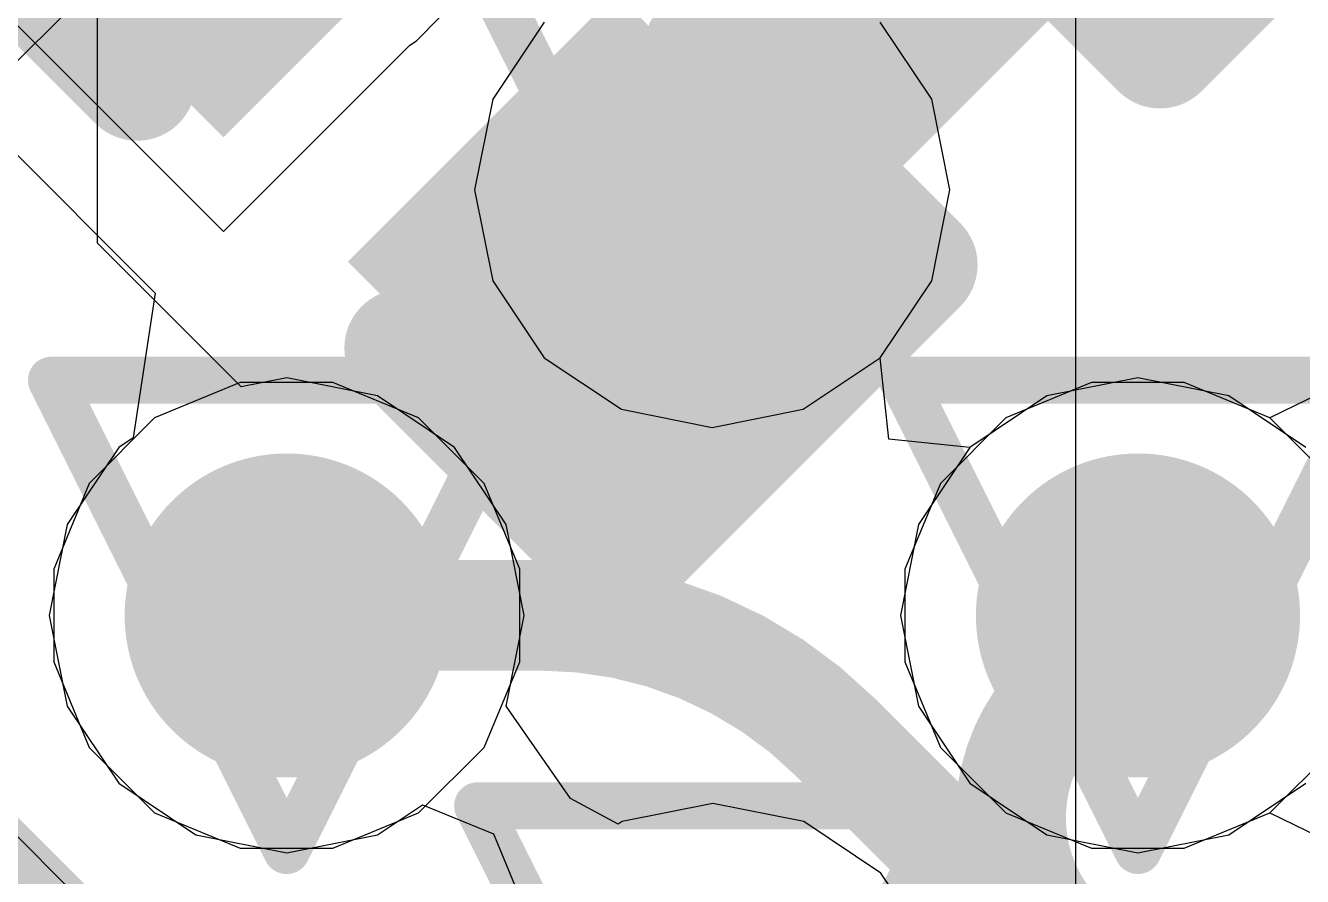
# Model space of a CAD drawing. Header units: inches. Extents: x -6 to 283, y -12 to 154.
# Drawn here: x 57.343 to 58.722, y 5.236 to 6.155 of the extents above; entities that cross this region are included whole.
import ezdxf

# ---------------------------------------------------------------- set-up
doc = ezdxf.new("R2010")
doc.units = ezdxf.units.IN
for name, color, linetype in [('Bottom Layer', 5, 'Continuous'), ('Bottom Overlay', 54, 'Continuous'), ('Bottom Paste', 16, 'Continuous'), ('Bottom Solder', 6, 'Continuous'), ('Drill Drawing', 1, 'Continuous'), ('GND-1', 16, 'Continuous'), ('GND-2', 90, 'Continuous'), ('GND-3', 216, 'Continuous'), ('GND-4', 54, 'Continuous'), ('PWR-1', 156, 'Continuous'), ('PWR-2', 130, 'Continuous'), ('Signal L1', 76, 'Continuous'), ('Signal L2', 6, 'Continuous'), ('Top Layer', 1, 'Continuous'), ('Top Paste', 8, 'Continuous'), ('Top Solder', 216, 'Continuous'), ('Via Holes', 16, 'Continuous')]:
    doc.layers.add(name, color=color, linetype=linetype)

# ---------------------------------------------------------------- blocks, each defined once
blk = doc.blocks.new('BGA_565_15_5_14_4__57')
at = {"layer": 'Top Layer'}
h = blk.add_hatch(color=1, dxfattribs=at)
edge = h.paths.add_edge_path()
edge.add_arc((-0.975, 4.875), 0.125, 0, 360)
h = blk.add_hatch(color=1, dxfattribs=at)
edge = h.paths.add_edge_path()
edge.add_arc((-0.975, 4.225), 0.125, 0, 360)
h = blk.add_hatch(color=1, dxfattribs=at)
edge = h.paths.add_edge_path()
edge.add_arc((-0.325, 4.225), 0.125, 0, 360)
at = {"layer": 'Top Paste'}
h = blk.add_hatch(color=8, dxfattribs=at)
edge = h.paths.add_edge_path()
edge.add_arc((-0.975, 4.875), 0.125, 0, 360)
h = blk.add_hatch(color=8, dxfattribs=at)
edge = h.paths.add_edge_path()
edge.add_arc((-0.975, 4.225), 0.125, 0, 360)
h = blk.add_hatch(color=8, dxfattribs=at)
edge = h.paths.add_edge_path()
edge.add_arc((-0.325, 4.225), 0.125, 0, 360)
at = {"layer": 'Top Solder'}
h = blk.add_hatch(color=216, dxfattribs=at)
edge = h.paths.add_edge_path()
edge.add_arc((-0.975, 4.875), 0.175, 0, 360)
h = blk.add_hatch(color=216, dxfattribs=at)
edge = h.paths.add_edge_path()
edge.add_arc((-0.975, 4.225), 0.175, 0, 360)
h = blk.add_hatch(color=216, dxfattribs=at)
edge = h.paths.add_edge_path()
edge.add_arc((-0.325, 4.225), 0.175, 0, 360)
blk = doc.blocks.new('CAP_0201_B_372')
at = {"layer": 'Bottom Layer'}
for points in [[(-0.45, 0.15), (-0.15, 0.15), (-0.15, -0.15), (-0.45, -0.15)], [(0.15, 0.15), (0.45, 0.15), (0.45, -0.15), (0.15, -0.15)]]:
    blk.add_hatch(color=5, dxfattribs=at).paths.add_polyline_path(points)
at = {"layer": 'Bottom Paste'}
for points in [[(-0.45, 0.15), (-0.15, 0.15), (-0.15, -0.15), (-0.45, -0.15)], [(0.15, 0.15), (0.45, 0.15), (0.45, -0.15), (0.15, -0.15)]]:
    blk.add_hatch(color=16, dxfattribs=at).paths.add_polyline_path(points)
at = {"layer": 'Bottom Solder'}
for points in [[(-0.505, 0.205), (-0.095, 0.205), (-0.095, -0.205), (-0.505, -0.205)], [(0.095, 0.205), (0.505, 0.205), (0.505, -0.205), (0.095, -0.205)]]:
    blk.add_hatch(color=6, dxfattribs=at).paths.add_polyline_path(points)
at = {"layer": 'Bottom Overlay'}
for points in [[(-0.5334, 0.2286, 0.127, 0.127, 0), (-0.2032, 0.2286, 0.127, 0.127, 0)], [(-0.5334, 0.2286, 0.127, 0.127, 0), (-0.5334, -0.2286, 0.127, 0.127, 0)], [(0.2032, 0.2286, 0.127, 0.127, 0), (0.5334, 0.2286, 0.127, 0.127, 0)], [(0.5334, 0.2286, 0.127, 0.127, 0), (0.5334, -0.2286, 0.127, 0.127, 0)], [(-0.5334, -0.2286, 0.127, 0.127, 0), (-0.2032, -0.2286, 0.127, 0.127, 0)], [(0.2032, -0.2286, 0.127, 0.127, 0), (0.5334, -0.2286, 0.127, 0.127, 0)]]:
    blk.add_lwpolyline(points, format="xyseb", dxfattribs=at)
for points in [[(-0.5651, 0.2286, 0.0635, 0.0635, 1), (-0.5016, 0.2286, 0.0635, 0.0635, 1)], [(-0.5651, 0.2286, 0.0635, 0.0635, 1), (-0.5016, 0.2286, 0.0635, 0.0635, 1)], [(-0.2349, 0.2286, 0.0635, 0.0635, 1), (-0.1714, 0.2286, 0.0635, 0.0635, 1)], [(0.1714, 0.2286, 0.0635, 0.0635, 1), (0.2349, 0.2286, 0.0635, 0.0635, 1)], [(0.5016, 0.2286, 0.0635, 0.0635, 1), (0.5651, 0.2286, 0.0635, 0.0635, 1)], [(0.5016, 0.2286, 0.0635, 0.0635, 1), (0.5651, 0.2286, 0.0635, 0.0635, 1)], [(-0.5651, -0.2286, 0.0635, 0.0635, 1), (-0.5016, -0.2286, 0.0635, 0.0635, 1)], [(-0.5651, -0.2286, 0.0635, 0.0635, 1), (-0.5016, -0.2286, 0.0635, 0.0635, 1)], [(-0.2349, -0.2286, 0.0635, 0.0635, 1), (-0.1714, -0.2286, 0.0635, 0.0635, 1)], [(0.1714, -0.2286, 0.0635, 0.0635, 1), (0.2349, -0.2286, 0.0635, 0.0635, 1)], [(0.5016, -0.2286, 0.0635, 0.0635, 1), (0.5651, -0.2286, 0.0635, 0.0635, 1)], [(0.5016, -0.2286, 0.0635, 0.0635, 1), (0.5651, -0.2286, 0.0635, 0.0635, 1)]]:
    blk.add_lwpolyline(points, format="xyseb", close=True, dxfattribs=at)
blk = doc.blocks.new('CAP_0201_B_373')
at = {"layer": 'Bottom Layer'}
for points in [[(-0.45, 0.15), (-0.15, 0.15), (-0.15, -0.15), (-0.45, -0.15)], [(0.15, 0.15), (0.45, 0.15), (0.45, -0.15), (0.15, -0.15)]]:
    blk.add_hatch(color=5, dxfattribs=at).paths.add_polyline_path(points)
at = {"layer": 'Bottom Paste'}
for points in [[(-0.45, 0.15), (-0.15, 0.15), (-0.15, -0.15), (-0.45, -0.15)], [(0.15, 0.15), (0.45, 0.15), (0.45, -0.15), (0.15, -0.15)]]:
    blk.add_hatch(color=16, dxfattribs=at).paths.add_polyline_path(points)
at = {"layer": 'Bottom Solder'}
for points in [[(-0.505, 0.205), (-0.095, 0.205), (-0.095, -0.205), (-0.505, -0.205)], [(0.095, 0.205), (0.505, 0.205), (0.505, -0.205), (0.095, -0.205)]]:
    blk.add_hatch(color=6, dxfattribs=at).paths.add_polyline_path(points)
at = {"layer": 'Bottom Overlay'}
for points in [[(-0.2032, 0.2286, 0.127, 0.127, 0), (-0.5334, 0.2286, 0.127, 0.127, 0)], [(-0.5334, 0.2286, 0.127, 0.127, 0), (-0.5334, -0.2286, 0.127, 0.127, 0)], [(0.5334, 0.2286, 0.127, 0.127, 0), (0.2032, 0.2286, 0.127, 0.127, 0)], [(0.5334, 0.2286, 0.127, 0.127, 0), (0.5334, -0.2286, 0.127, 0.127, 0)], [(-0.2032, -0.2286, 0.127, 0.127, 0), (-0.5334, -0.2286, 0.127, 0.127, 0)], [(0.5334, -0.2286, 0.127, 0.127, 0), (0.2032, -0.2286, 0.127, 0.127, 0)]]:
    blk.add_lwpolyline(points, format="xyseb", dxfattribs=at)
for points in [[(-0.5651, 0.2286, 0.0635, 0.0635, 1), (-0.5016, 0.2286, 0.0635, 0.0635, 1)], [(-0.5651, 0.2286, 0.0635, 0.0635, 1), (-0.5016, 0.2286, 0.0635, 0.0635, 1)], [(-0.2349, 0.2286, 0.0635, 0.0635, 1), (-0.1714, 0.2286, 0.0635, 0.0635, 1)], [(0.1714, 0.2286, 0.0635, 0.0635, 1), (0.2349, 0.2286, 0.0635, 0.0635, 1)], [(0.5016, 0.2286, 0.0635, 0.0635, 1), (0.5651, 0.2286, 0.0635, 0.0635, 1)], [(0.5016, 0.2286, 0.0635, 0.0635, 1), (0.5651, 0.2286, 0.0635, 0.0635, 1)], [(-0.5651, -0.2286, 0.0635, 0.0635, 1), (-0.5016, -0.2286, 0.0635, 0.0635, 1)], [(-0.5651, -0.2286, 0.0635, 0.0635, 1), (-0.5016, -0.2286, 0.0635, 0.0635, 1)], [(-0.2349, -0.2286, 0.0635, 0.0635, 1), (-0.1714, -0.2286, 0.0635, 0.0635, 1)], [(0.1714, -0.2286, 0.0635, 0.0635, 1), (0.2349, -0.2286, 0.0635, 0.0635, 1)], [(0.5016, -0.2286, 0.0635, 0.0635, 1), (0.5651, -0.2286, 0.0635, 0.0635, 1)], [(0.5016, -0.2286, 0.0635, 0.0635, 1), (0.5651, -0.2286, 0.0635, 0.0635, 1)]]:
    blk.add_lwpolyline(points, format="xyseb", close=True, dxfattribs=at)
blk = doc.blocks.new('CAP_0201_B_375')
at = {"layer": 'Bottom Layer'}
for points in [[(-0.45, 0.15), (-0.15, 0.15), (-0.15, -0.15), (-0.45, -0.15)], [(0.15, 0.15), (0.45, 0.15), (0.45, -0.15), (0.15, -0.15)]]:
    blk.add_hatch(color=5, dxfattribs=at).paths.add_polyline_path(points)
at = {"layer": 'Bottom Paste'}
for points in [[(-0.45, 0.15), (-0.15, 0.15), (-0.15, -0.15), (-0.45, -0.15)], [(0.15, 0.15), (0.45, 0.15), (0.45, -0.15), (0.15, -0.15)]]:
    blk.add_hatch(color=16, dxfattribs=at).paths.add_polyline_path(points)
at = {"layer": 'Bottom Solder'}
for points in [[(-0.505, 0.205), (-0.095, 0.205), (-0.095, -0.205), (-0.505, -0.205)], [(0.095, 0.205), (0.505, 0.205), (0.505, -0.205), (0.095, -0.205)]]:
    blk.add_hatch(color=6, dxfattribs=at).paths.add_polyline_path(points)
at = {"layer": 'Bottom Overlay'}
for points in [[(-0.2032, 0.2286, 0.127, 0.127, 0), (-0.5334, 0.2286, 0.127, 0.127, 0)], [(-0.5334, 0.2286, 0.127, 0.127, 0), (-0.5334, -0.2286, 0.127, 0.127, 0)], [(0.5334, 0.2286, 0.127, 0.127, 0), (0.2032, 0.2286, 0.127, 0.127, 0)], [(0.5334, 0.2286, 0.127, 0.127, 0), (0.5334, -0.2286, 0.127, 0.127, 0)], [(-0.2032, -0.2286, 0.127, 0.127, 0), (-0.5334, -0.2286, 0.127, 0.127, 0)], [(0.5334, -0.2286, 0.127, 0.127, 0), (0.2032, -0.2286, 0.127, 0.127, 0)]]:
    blk.add_lwpolyline(points, format="xyseb", dxfattribs=at)
for points in [[(-0.5651, 0.2286, 0.0635, 0.0635, 1), (-0.5016, 0.2286, 0.0635, 0.0635, 1)], [(-0.5651, 0.2286, 0.0635, 0.0635, 1), (-0.5016, 0.2286, 0.0635, 0.0635, 1)], [(-0.2349, 0.2286, 0.0635, 0.0635, 1), (-0.1714, 0.2286, 0.0635, 0.0635, 1)], [(0.1714, 0.2286, 0.0635, 0.0635, 1), (0.2349, 0.2286, 0.0635, 0.0635, 1)], [(0.5016, 0.2286, 0.0635, 0.0635, 1), (0.5651, 0.2286, 0.0635, 0.0635, 1)], [(0.5016, 0.2286, 0.0635, 0.0635, 1), (0.5651, 0.2286, 0.0635, 0.0635, 1)], [(-0.5651, -0.2286, 0.0635, 0.0635, 1), (-0.5016, -0.2286, 0.0635, 0.0635, 1)], [(-0.5651, -0.2286, 0.0635, 0.0635, 1), (-0.5016, -0.2286, 0.0635, 0.0635, 1)], [(-0.2349, -0.2286, 0.0635, 0.0635, 1), (-0.1714, -0.2286, 0.0635, 0.0635, 1)], [(0.1714, -0.2286, 0.0635, 0.0635, 1), (0.2349, -0.2286, 0.0635, 0.0635, 1)], [(0.5016, -0.2286, 0.0635, 0.0635, 1), (0.5651, -0.2286, 0.0635, 0.0635, 1)], [(0.5016, -0.2286, 0.0635, 0.0635, 1), (0.5651, -0.2286, 0.0635, 0.0635, 1)]]:
    blk.add_lwpolyline(points, format="xyseb", close=True, dxfattribs=at)
blk = doc.blocks.new('CAP_0201_B_398')
at = {"layer": 'Bottom Layer'}
for points in [[(-0.45, 0.15), (-0.15, 0.15), (-0.15, -0.15), (-0.45, -0.15)], [(0.15, 0.15), (0.45, 0.15), (0.45, -0.15), (0.15, -0.15)]]:
    blk.add_hatch(color=5, dxfattribs=at).paths.add_polyline_path(points)
at = {"layer": 'Bottom Paste'}
for points in [[(-0.45, 0.15), (-0.15, 0.15), (-0.15, -0.15), (-0.45, -0.15)], [(0.15, 0.15), (0.45, 0.15), (0.45, -0.15), (0.15, -0.15)]]:
    blk.add_hatch(color=16, dxfattribs=at).paths.add_polyline_path(points)
at = {"layer": 'Bottom Solder'}
for points in [[(-0.505, 0.205), (-0.095, 0.205), (-0.095, -0.205), (-0.505, -0.205)], [(0.095, 0.205), (0.505, 0.205), (0.505, -0.205), (0.095, -0.205)]]:
    blk.add_hatch(color=6, dxfattribs=at).paths.add_polyline_path(points)
at = {"layer": 'Bottom Overlay'}
for points in [[(-0.5334, 0.2286, 0.127, 0.127, 0), (-0.5334, -0.2286, 0.127, 0.127, 0)], [(-0.2032, 0.2286, 0.127, 0.127, 0), (-0.5334, 0.2286, 0.127, 0.127, 0)], [(0.5334, 0.2286, 0.127, 0.127, 0), (0.2032, 0.2286, 0.127, 0.127, 0)], [(0.5334, 0.2286, 0.127, 0.127, 0), (0.5334, -0.2286, 0.127, 0.127, 0)], [(-0.2032, -0.2286, 0.127, 0.127, 0), (-0.5334, -0.2286, 0.127, 0.127, 0)], [(0.5334, -0.2286, 0.127, 0.127, 0), (0.2032, -0.2286, 0.127, 0.127, 0)]]:
    blk.add_lwpolyline(points, format="xyseb", dxfattribs=at)
for points in [[(-0.5651, 0.2286, 0.0635, 0.0635, 1), (-0.5016, 0.2286, 0.0635, 0.0635, 1)], [(-0.5651, 0.2286, 0.0635, 0.0635, 1), (-0.5016, 0.2286, 0.0635, 0.0635, 1)], [(-0.235, 0.2286, 0.0635, 0.0635, 1), (-0.1715, 0.2286, 0.0635, 0.0635, 1)], [(0.1714, 0.2286, 0.0635, 0.0635, 1), (0.2349, 0.2286, 0.0635, 0.0635, 1)], [(0.5016, 0.2286, 0.0635, 0.0635, 1), (0.5651, 0.2286, 0.0635, 0.0635, 1)], [(0.5016, 0.2286, 0.0635, 0.0635, 1), (0.5651, 0.2286, 0.0635, 0.0635, 1)], [(-0.5651, -0.2286, 0.0635, 0.0635, 1), (-0.5016, -0.2286, 0.0635, 0.0635, 1)], [(-0.5651, -0.2286, 0.0635, 0.0635, 1), (-0.5016, -0.2286, 0.0635, 0.0635, 1)], [(-0.235, -0.2286, 0.0635, 0.0635, 1), (-0.1715, -0.2286, 0.0635, 0.0635, 1)], [(0.1714, -0.2286, 0.0635, 0.0635, 1), (0.2349, -0.2286, 0.0635, 0.0635, 1)], [(0.5016, -0.2286, 0.0635, 0.0635, 1), (0.5651, -0.2286, 0.0635, 0.0635, 1)], [(0.5016, -0.2286, 0.0635, 0.0635, 1), (0.5651, -0.2286, 0.0635, 0.0635, 1)]]:
    blk.add_lwpolyline(points, format="xyseb", close=True, dxfattribs=at)

msp = doc.modelspace()

# ---------------------------------------------------------------- hatches: boundary and pattern name
at = {"layer": 'Bottom Layer'}
h = msp.add_hatch(color=5, dxfattribs=at)
edge = h.paths.add_edge_path()
edge.add_arc((58.0848, 5.9779), 0.15, 0, 360)
h = msp.add_hatch(color=5, dxfattribs=at)
edge = h.paths.add_edge_path()
edge.add_arc((57.6252, 5.5183), 0.15, 0, 360)
h = msp.add_hatch(color=5, dxfattribs=at)
edge = h.paths.add_edge_path()
edge.add_arc((58.5444, 5.5183), 0.15, 0, 360)
at = {"layer": 'GND-1'}
h = msp.add_hatch(color=16, dxfattribs=at)
edge = h.paths.add_edge_path()
edge.add_arc((58.0848, 5.9779), 0.15, 0, 360)
h = msp.add_hatch(color=16, dxfattribs=at)
edge = h.paths.add_edge_path()
edge.add_arc((57.6252, 5.5183), 0.15, 0, 360)
h = msp.add_hatch(color=16, dxfattribs=at)
edge = h.paths.add_edge_path()
edge.add_arc((58.5444, 5.5183), 0.15, 0, 360)
at = {"layer": 'GND-2'}
h = msp.add_hatch(color=90, dxfattribs=at)
edge = h.paths.add_edge_path()
edge.add_arc((58.0848, 5.9779), 0.15, 0, 360)
h = msp.add_hatch(color=90, dxfattribs=at)
edge = h.paths.add_edge_path()
edge.add_arc((57.6252, 5.5183), 0.15, 0, 360)
h = msp.add_hatch(color=90, dxfattribs=at)
edge = h.paths.add_edge_path()
edge.add_arc((58.5444, 5.5183), 0.15, 0, 360)
at = {"layer": 'GND-3'}
h = msp.add_hatch(color=216, dxfattribs=at)
edge = h.paths.add_edge_path()
edge.add_arc((58.0848, 5.9779), 0.15, 0, 360)
h = msp.add_hatch(color=216, dxfattribs=at)
edge = h.paths.add_edge_path()
edge.add_arc((57.6252, 5.5183), 0.15, 0, 360)
h = msp.add_hatch(color=216, dxfattribs=at)
edge = h.paths.add_edge_path()
edge.add_arc((58.5444, 5.5183), 0.15, 0, 360)
at = {"layer": 'GND-4'}
h = msp.add_hatch(color=54, dxfattribs=at)
edge = h.paths.add_edge_path()
edge.add_arc((58.0848, 5.9779), 0.15, 0, 360)
h = msp.add_hatch(color=54, dxfattribs=at)
edge = h.paths.add_edge_path()
edge.add_arc((57.6252, 5.5183), 0.15, 0, 360)
h = msp.add_hatch(color=54, dxfattribs=at)
edge = h.paths.add_edge_path()
edge.add_arc((58.5444, 5.5183), 0.15, 0, 360)
at = {"layer": 'PWR-1'}
h = msp.add_hatch(color=156, dxfattribs=at)
edge = h.paths.add_edge_path()
edge.add_arc((58.0848, 5.9779), 0.15, 0, 360)
h = msp.add_hatch(color=156, dxfattribs=at)
edge = h.paths.add_edge_path()
edge.add_arc((57.6252, 5.5183), 0.15, 0, 360)
h = msp.add_hatch(color=156, dxfattribs=at)
edge = h.paths.add_edge_path()
edge.add_arc((58.5444, 5.5183), 0.15, 0, 360)
at = {"layer": 'PWR-2'}
h = msp.add_hatch(color=130, dxfattribs=at)
edge = h.paths.add_edge_path()
edge.add_arc((58.0848, 5.9779), 0.15, 0, 360)
h = msp.add_hatch(color=130, dxfattribs=at)
edge = h.paths.add_edge_path()
edge.add_arc((57.6252, 5.5183), 0.15, 0, 360)
h = msp.add_hatch(color=130, dxfattribs=at)
edge = h.paths.add_edge_path()
edge.add_arc((58.5444, 5.5183), 0.15, 0, 360)
at = {"layer": 'Signal L1'}
h = msp.add_hatch(color=76, dxfattribs=at)
edge = h.paths.add_edge_path()
edge.add_arc((58.0848, 5.9779), 0.15, 0, 360)
h = msp.add_hatch(color=76, dxfattribs=at)
edge = h.paths.add_edge_path()
edge.add_arc((57.6252, 5.5183), 0.15, 0, 360)
h = msp.add_hatch(color=76, dxfattribs=at)
edge = h.paths.add_edge_path()
edge.add_arc((58.5444, 5.5183), 0.15, 0, 360)
at = {"layer": 'Signal L2'}
h = msp.add_hatch(color=6, dxfattribs=at)
edge = h.paths.add_edge_path()
edge.add_arc((58.0848, 5.9779), 0.15, 0, 360)
h = msp.add_hatch(color=6, dxfattribs=at)
edge = h.paths.add_edge_path()
edge.add_arc((57.6252, 5.5183), 0.15, 0, 360)
h = msp.add_hatch(color=6, dxfattribs=at)
edge = h.paths.add_edge_path()
edge.add_arc((58.5444, 5.5183), 0.15, 0, 360)
at = {"layer": 'Top Layer'}
h = msp.add_hatch(color=1, dxfattribs=at)
edge = h.paths.add_edge_path()
edge.add_arc((58.0848, 5.9779), 0.15, 0, 360)
h = msp.add_hatch(color=1, dxfattribs=at)
edge = h.paths.add_edge_path()
edge.add_arc((57.6252, 5.5183), 0.15, 0, 360)
h = msp.add_hatch(color=1, dxfattribs=at)
edge = h.paths.add_edge_path()
edge.add_arc((58.5444, 5.5183), 0.15, 0, 360)
at = {"layer": 'Via Holes'}
h = msp.add_hatch(color=7, dxfattribs=at)
edge = h.paths.add_edge_path()
edge.add_arc((58.0848, 5.9779), 0.075, 0, 360)
h = msp.add_hatch(color=7, dxfattribs=at)
edge = h.paths.add_edge_path()
edge.add_arc((57.6252, 5.5183), 0.075, 0, 360)
h = msp.add_hatch(color=7, dxfattribs=at)
edge = h.paths.add_edge_path()
edge.add_arc((58.5444, 5.5183), 0.075, 0, 360)

# ---------------------------------------------------------------- linework, layer by layer
at = {"layer": 'Bottom Layer'}
for p, q in [((57.1652, 6.3246), (57.5569, 5.9329)), ((57.7653, 6.1389), (57.79, 6.1637)), ((57.7583, 6.1343), (57.7653, 6.1389)), ((57.5569, 5.9329), (57.7583, 6.1343)), ((57.5751, 5.7699), (57.4826, 5.7316)), ((57.6752, 5.7699), (57.5751, 5.7699)), ((57.7677, 5.7316), (57.6752, 5.7699)), ((58.4943, 5.7699), (58.4019, 5.7316)), ((58.5944, 5.7699), (58.4943, 5.7699)), ((58.6869, 5.7316), (58.5944, 5.7699)), ((58.7713, 5.7729), (58.6869, 5.7316)), ((57.4826, 5.7316), (57.4119, 5.6608)), ((57.8385, 5.6608), (57.7677, 5.7316)), ((58.4019, 5.7316), (58.3311, 5.6608)), ((57.4119, 5.6608), (57.3736, 5.5683)), ((57.8768, 5.5683), (57.8385, 5.6608)), ((58.3311, 5.6608), (58.2928, 5.5683)), ((57.3736, 5.5683), (57.3736, 5.4682)), ((57.8768, 5.4682), (57.8768, 5.5683)), ((58.2928, 5.5683), (58.2928, 5.4682)), ((57.5317, 5.082), (57.1399, 5.4737)), ((57.3736, 5.4682), (57.4119, 5.3757)), ((57.8385, 5.3757), (57.8768, 5.4682)), ((58.2928, 5.4682), (58.3311, 5.3757)), ((57.4119, 5.3757), (57.4826, 5.305)), ((57.7677, 5.305), (57.8385, 5.3757)), ((58.3311, 5.3757), (58.4019, 5.305)), ((57.4826, 5.305), (57.5751, 5.2667)), ((57.6752, 5.2667), (57.7677, 5.305)), ((58.4019, 5.305), (58.4943, 5.2667)), ((58.5944, 5.2667), (58.6869, 5.305)), ((58.6869, 5.305), (58.7713, 5.2637)), ((57.5751, 5.2667), (57.6752, 5.2667)), ((58.4943, 5.2667), (58.5944, 5.2667))]:
    msp.add_line(p, q, dxfattribs=at)
at = {"layer": 'Drill Drawing'}
for points in [[(57.8308, 6.2319, 0.0508, 0.0508, 0), (58.0848, 5.7239, 0.0508, 0.0508, 0)], [(58.0848, 5.7239, 0.0508, 0.0508, 0), (58.3388, 6.2319, 0.0508, 0.0508, 0)], [(57.3712, 5.7723, 0.0508, 0.0508, 0), (57.8792, 5.7723, 0.0508, 0.0508, 0)], [(57.3712, 5.7723, 0.0508, 0.0508, 0), (57.6252, 5.2643, 0.0508, 0.0508, 0)], [(57.6252, 5.2643, 0.0508, 0.0508, 0), (57.8792, 5.7723, 0.0508, 0.0508, 0)], [(58.2904, 5.7723, 0.0508, 0.0508, 0), (58.7984, 5.7723, 0.0508, 0.0508, 0)], [(58.2904, 5.7723, 0.0508, 0.0508, 0), (58.5444, 5.2643, 0.0508, 0.0508, 0)], [(58.5444, 5.2643, 0.0508, 0.0508, 0), (58.7984, 5.7723, 0.0508, 0.0508, 0)], [(57.8314, 5.3126, 0.0508, 0.0508, 0), (58.3394, 5.3126, 0.0508, 0.0508, 0)], [(57.8314, 5.3126, 0.0508, 0.0508, 0), (58.0854, 4.8046, 0.0508, 0.0508, 0)], [(58.0854, 4.8046, 0.0508, 0.0508, 0), (58.3394, 5.3126, 0.0508, 0.0508, 0)]]:
    msp.add_lwpolyline(points, format="xyseb", dxfattribs=at)
for points in [[(57.3585, 5.7723, 0.0254, 0.0254, 1), (57.3839, 5.7723, 0.0254, 0.0254, 1)], [(57.3585, 5.7723, 0.0254, 0.0254, 1), (57.3839, 5.7723, 0.0254, 0.0254, 1)], [(57.8665, 5.7723, 0.0254, 0.0254, 1), (57.8919, 5.7723, 0.0254, 0.0254, 1)], [(57.8665, 5.7723, 0.0254, 0.0254, 1), (57.8919, 5.7723, 0.0254, 0.0254, 1)], [(58.2777, 5.7723, 0.0254, 0.0254, 1), (58.3031, 5.7723, 0.0254, 0.0254, 1)], [(58.2777, 5.7723, 0.0254, 0.0254, 1), (58.3031, 5.7723, 0.0254, 0.0254, 1)], [(58.0721, 5.7239, 0.0254, 0.0254, 1), (58.0975, 5.7239, 0.0254, 0.0254, 1)], [(58.0721, 5.7239, 0.0254, 0.0254, 1), (58.0975, 5.7239, 0.0254, 0.0254, 1)], [(57.8187, 5.3126, 0.0254, 0.0254, 1), (57.8441, 5.3126, 0.0254, 0.0254, 1)], [(57.8187, 5.3126, 0.0254, 0.0254, 1), (57.8441, 5.3126, 0.0254, 0.0254, 1)], [(58.3267, 5.3126, 0.0254, 0.0254, 1), (58.3521, 5.3126, 0.0254, 0.0254, 1)], [(58.3267, 5.3126, 0.0254, 0.0254, 1), (58.3521, 5.3126, 0.0254, 0.0254, 1)], [(57.6125, 5.2643, 0.0254, 0.0254, 1), (57.6379, 5.2643, 0.0254, 0.0254, 1)], [(57.6125, 5.2643, 0.0254, 0.0254, 1), (57.6379, 5.2643, 0.0254, 0.0254, 1)], [(58.5317, 5.2643, 0.0254, 0.0254, 1), (58.5571, 5.2643, 0.0254, 0.0254, 1)], [(58.5317, 5.2643, 0.0254, 0.0254, 1), (58.5571, 5.2643, 0.0254, 0.0254, 1)]]:
    msp.add_lwpolyline(points, format="xyseb", close=True, dxfattribs=at)
at = {"layer": 'GND-1'}
for p, q in [((57.5751, 5.7699), (57.4826, 5.7316)), ((57.6752, 5.7699), (57.5751, 5.7699)), ((57.7677, 5.7316), (57.6752, 5.7699)), ((58.4943, 5.7699), (58.4019, 5.7316)), ((58.5944, 5.7699), (58.4943, 5.7699)), ((58.6869, 5.7316), (58.5944, 5.7699)), ((57.4826, 5.7316), (57.4119, 5.6608)), ((57.8385, 5.6608), (57.7677, 5.7316)), ((58.4019, 5.7316), (58.3311, 5.6608)), ((58.7577, 5.6608), (58.6869, 5.7316)), ((57.4119, 5.6608), (57.3736, 5.5683)), ((57.8768, 5.5683), (57.8385, 5.6608)), ((58.3311, 5.6608), (58.2928, 5.5683)), ((57.3736, 5.5683), (57.3736, 5.4682)), ((57.8768, 5.4682), (57.8768, 5.5683)), ((58.2928, 5.5683), (58.2928, 5.4682)), ((57.3736, 5.4682), (57.4119, 5.3757)), ((57.8385, 5.3757), (57.8768, 5.4682)), ((58.2928, 5.4682), (58.3311, 5.3757)), ((57.4119, 5.3757), (57.4826, 5.305)), ((57.7677, 5.305), (57.8385, 5.3757)), ((58.3311, 5.3757), (58.4019, 5.305)), ((58.6869, 5.305), (58.7577, 5.3757)), ((57.4826, 5.305), (57.5751, 5.2667)), ((57.6752, 5.2667), (57.7677, 5.305)), ((58.4019, 5.305), (58.4943, 5.2667)), ((58.5944, 5.2667), (58.6869, 5.305)), ((57.5751, 5.2667), (57.6752, 5.2667)), ((58.4943, 5.2667), (58.5944, 5.2667))]:
    msp.add_line(p, q, dxfattribs=at)
at = {"layer": 'GND-2'}
for p, q in [((57.5751, 5.7699), (57.4826, 5.7316)), ((57.6752, 5.7699), (57.5751, 5.7699)), ((57.7677, 5.7316), (57.6752, 5.7699)), ((58.4943, 5.7699), (58.4019, 5.7316)), ((58.5944, 5.7699), (58.4943, 5.7699)), ((58.6869, 5.7316), (58.5944, 5.7699)), ((57.4826, 5.7316), (57.4119, 5.6608)), ((57.8385, 5.6608), (57.7677, 5.7316)), ((58.4019, 5.7316), (58.3311, 5.6608)), ((58.7577, 5.6608), (58.6869, 5.7316)), ((57.4119, 5.6608), (57.3736, 5.5683)), ((57.8768, 5.5683), (57.8385, 5.6608)), ((58.3311, 5.6608), (58.2928, 5.5683)), ((57.3736, 5.5683), (57.3736, 5.4682)), ((57.8768, 5.4682), (57.8768, 5.5683)), ((58.2928, 5.5683), (58.2928, 5.4682)), ((57.3736, 5.4682), (57.4119, 5.3757)), ((57.8385, 5.3757), (57.8768, 5.4682)), ((58.2928, 5.4682), (58.3311, 5.3757)), ((57.4119, 5.3757), (57.4826, 5.305)), ((57.7677, 5.305), (57.8385, 5.3757)), ((58.3311, 5.3757), (58.4019, 5.305)), ((58.6869, 5.305), (58.7577, 5.3757)), ((57.4826, 5.305), (57.5751, 5.2667)), ((57.6752, 5.2667), (57.7677, 5.305)), ((58.4019, 5.305), (58.4943, 5.2667)), ((58.5944, 5.2667), (58.6869, 5.305)), ((57.5751, 5.2667), (57.6752, 5.2667)), ((58.4943, 5.2667), (58.5944, 5.2667))]:
    msp.add_line(p, q, dxfattribs=at)
at = {"layer": 'GND-3'}
for p, q in [((57.5751, 5.7699), (57.4826, 5.7316)), ((57.6752, 5.7699), (57.5751, 5.7699)), ((57.7677, 5.7316), (57.6752, 5.7699)), ((58.4943, 5.7699), (58.4019, 5.7316)), ((58.5944, 5.7699), (58.4943, 5.7699)), ((58.6869, 5.7316), (58.5944, 5.7699)), ((57.4826, 5.7316), (57.4119, 5.6608)), ((57.8385, 5.6608), (57.7677, 5.7316)), ((58.4019, 5.7316), (58.3311, 5.6608)), ((58.7577, 5.6608), (58.6869, 5.7316)), ((57.4119, 5.6608), (57.3736, 5.5683)), ((57.8768, 5.5683), (57.8385, 5.6608)), ((58.3311, 5.6608), (58.2928, 5.5683)), ((57.3736, 5.5683), (57.3736, 5.4682)), ((57.8768, 5.4682), (57.8768, 5.5683)), ((58.2928, 5.5683), (58.2928, 5.4682)), ((57.3736, 5.4682), (57.4119, 5.3757)), ((57.8385, 5.3757), (57.8768, 5.4682)), ((58.2928, 5.4682), (58.3311, 5.3757)), ((57.4119, 5.3757), (57.4826, 5.305)), ((57.7677, 5.305), (57.8385, 5.3757)), ((58.3311, 5.3757), (58.4019, 5.305)), ((58.6869, 5.305), (58.7577, 5.3757)), ((57.4826, 5.305), (57.5751, 5.2667)), ((57.6752, 5.2667), (57.7677, 5.305)), ((58.4019, 5.305), (58.4943, 5.2667)), ((58.5944, 5.2667), (58.6869, 5.305)), ((57.5751, 5.2667), (57.6752, 5.2667)), ((58.4943, 5.2667), (58.5944, 5.2667))]:
    msp.add_line(p, q, dxfattribs=at)
at = {"layer": 'GND-4'}
for p, q in [((57.5751, 5.7699), (57.4826, 5.7316)), ((57.6752, 5.7699), (57.5751, 5.7699)), ((57.7677, 5.7316), (57.6752, 5.7699)), ((58.4943, 5.7699), (58.4019, 5.7316)), ((58.5944, 5.7699), (58.4943, 5.7699)), ((58.6869, 5.7316), (58.5944, 5.7699)), ((57.4826, 5.7316), (57.4119, 5.6608)), ((57.8385, 5.6608), (57.7677, 5.7316)), ((58.4019, 5.7316), (58.3311, 5.6608)), ((58.7577, 5.6608), (58.6869, 5.7316)), ((57.4119, 5.6608), (57.3736, 5.5683)), ((57.8768, 5.5683), (57.8385, 5.6608)), ((58.3311, 5.6608), (58.2928, 5.5683)), ((57.3736, 5.5683), (57.3736, 5.4682)), ((57.8768, 5.4682), (57.8768, 5.5683)), ((58.2928, 5.5683), (58.2928, 5.4682)), ((57.3736, 5.4682), (57.4119, 5.3757)), ((57.8385, 5.3757), (57.8768, 5.4682)), ((58.2928, 5.4682), (58.3311, 5.3757)), ((57.4119, 5.3757), (57.4826, 5.305)), ((57.7677, 5.305), (57.8385, 5.3757)), ((58.3311, 5.3757), (58.4019, 5.305)), ((58.6869, 5.305), (58.7577, 5.3757)), ((57.4826, 5.305), (57.5751, 5.2667)), ((57.6752, 5.2667), (57.7677, 5.305)), ((58.4019, 5.305), (58.4943, 5.2667)), ((58.5944, 5.2667), (58.6869, 5.305)), ((57.5751, 5.2667), (57.6752, 5.2667)), ((58.4943, 5.2667), (58.5944, 5.2667))]:
    msp.add_line(p, q, dxfattribs=at)
at = {"layer": 'PWR-1'}
for p, q in [((57.4209, 5.9204), (57.4209, 6.8911)), ((57.9034, 6.1593), (57.8478, 6.076)), ((58.3218, 6.076), (58.2662, 6.1593)), ((57.8478, 6.076), (57.8282, 5.9779)), ((58.3413, 5.9779), (58.3218, 6.076)), ((57.8282, 5.9779), (57.8478, 5.8797)), ((58.3218, 5.8797), (58.3413, 5.9779)), ((57.5762, 5.7651), (57.4209, 5.9204)), ((57.8478, 5.8797), (57.9034, 5.7965)), ((58.2662, 5.7965), (58.3218, 5.8797)), ((57.9034, 5.7965), (57.9866, 5.7409)), ((58.1829, 5.7409), (58.2662, 5.7965)), ((57.6252, 5.7748), (57.5762, 5.7651)), ((57.7233, 5.7553), (57.6252, 5.7748)), ((58.5444, 5.7748), (58.4462, 5.7553)), ((58.6426, 5.7553), (58.5444, 5.7748)), ((57.8065, 5.6997), (57.7233, 5.7553)), ((58.4462, 5.7553), (58.363, 5.6997)), ((58.7258, 5.6997), (58.6426, 5.7553)), ((57.9866, 5.7409), (58.0848, 5.7213)), ((58.0848, 5.7213), (58.1829, 5.7409)), ((57.8622, 5.6164), (57.8065, 5.6997)), ((58.363, 5.6997), (58.3074, 5.6164)), ((57.8817, 5.5183), (57.8622, 5.6164)), ((58.3074, 5.6164), (58.2879, 5.5183)), ((57.8622, 5.4201), (57.8817, 5.5183)), ((58.2879, 5.5183), (58.3074, 5.4201)), ((57.9317, 5.3205), (57.8622, 5.4201)), ((58.3074, 5.4201), (58.363, 5.3369)), ((58.363, 5.3369), (58.4462, 5.2813)), ((58.6426, 5.2813), (58.7258, 5.3369)), ((57.9832, 5.2929), (57.9317, 5.3205)), ((58.0854, 5.3152), (57.9873, 5.2956)), ((58.1836, 5.2956), (58.0854, 5.3152)), ((57.9873, 5.2956), (57.9832, 5.2929)), ((58.2668, 5.24), (58.1836, 5.2956)), ((58.4462, 5.2813), (58.5444, 5.2617)), ((58.5444, 5.2617), (58.6426, 5.2813)), ((58.3224, 5.1568), (58.2668, 5.24))]:
    msp.add_line(p, q, dxfattribs=at)
at = {"layer": 'PWR-2'}
for p, q in [((57.0538, 6.2955), (57.4832, 5.8662)), ((58.3218, 6.076), (58.2662, 6.1593)), ((58.3413, 5.9779), (58.3218, 6.076)), ((58.3218, 5.8797), (58.3413, 5.9779)), ((58.2662, 5.7965), (58.3218, 5.8797)), ((57.4832, 5.8662), (57.4596, 5.7102)), ((58.2753, 5.7087), (58.2662, 5.7965)), ((58.5444, 5.7748), (58.4462, 5.7553)), ((58.6426, 5.7553), (58.5444, 5.7748)), ((58.4462, 5.7553), (58.363, 5.6997)), ((58.7258, 5.6997), (58.6426, 5.7553)), ((57.4596, 5.7102), (57.4438, 5.6997)), ((58.363, 5.6997), (58.2753, 5.7087)), ((57.4438, 5.6997), (57.3882, 5.6164)), ((57.3882, 5.6164), (57.3686, 5.5183)), ((57.3686, 5.5183), (57.3882, 5.4201)), ((57.3882, 5.4201), (57.4438, 5.3369)), ((57.4438, 5.3369), (57.527, 5.2813)), ((57.7233, 5.2813), (57.772, 5.3138)), ((57.772, 5.3138), (57.8486, 5.2822)), ((57.527, 5.2813), (57.6252, 5.2617)), ((57.6252, 5.2617), (57.7233, 5.2813)), ((57.8486, 5.2822), (57.8806, 5.2049))]:
    msp.add_line(p, q, dxfattribs=at)
at = {"layer": 'Signal L1'}
for points in [[(58.4609, 5.4299, 0.1194, 0.1194, 0), (58.5444, 5.5183, 0.1194, 0.1194, 0)], [(58.4609, 5.1693, 0.1194, 0.1194, -0.414214), (58.4609, 5.4299, 0.1194, 0.1194, 0)]]:
    msp.add_lwpolyline(points, format="xyseb", dxfattribs=at)
for points in [[(58.5145, 5.5183, 0.0597, 0.0597, 1), (58.5742, 5.5183, 0.0597, 0.0597, 1)], [(58.4311, 5.4299, 0.0597, 0.0597, 1), (58.4907, 5.4299, 0.0597, 0.0597, 1)], [(58.4311, 5.4299, 0.0597, 0.0597, 1), (58.4907, 5.4299, 0.0597, 0.0597, 1)]]:
    msp.add_lwpolyline(points, format="xyseb", close=True, dxfattribs=at)
at = {"layer": 'Signal L2'}
msp.add_line((57.4464, 6.2294), (56.914, 5.697), dxfattribs=at)
for points in [[(57.6252, 5.5183, 0.1194, 0.1194, 0), (57.8997, 5.5183, 0.1194, 0.1194, 0)], [(57.8997, 5.5183, 0.1194, 0.1194, -0.198912), (58.2179, 5.3865, 0.1194, 0.1194, 0)], [(58.2179, 5.3865, 0.1194, 0.1194, 0), (58.6674, 4.937, 0.1194, 0.1194, 0)]]:
    msp.add_lwpolyline(points, format="xyseb", dxfattribs=at)
for points in [[(57.5953, 5.5183, 0.0597, 0.0597, 1), (57.655, 5.5183, 0.0597, 0.0597, 1)], [(57.8699, 5.5183, 0.0597, 0.0597, 1), (57.9295, 5.5183, 0.0597, 0.0597, 1)], [(57.8699, 5.5183, 0.0597, 0.0597, 1), (57.9295, 5.5183, 0.0597, 0.0597, 1)], [(58.1881, 5.3865, 0.0597, 0.0597, 1), (58.2478, 5.3865, 0.0597, 0.0597, 1)], [(58.1881, 5.3865, 0.0597, 0.0597, 1), (58.2478, 5.3865, 0.0597, 0.0597, 1)]]:
    msp.add_lwpolyline(points, format="xyseb", close=True, dxfattribs=at)
at = {"layer": 'Top Layer'}
msp.add_line((58.4769, 13.8737), (58.4769, 2.8999), dxfattribs=at)
msp.add_lwpolyline([(58.0849, 5.9778, 0.254, 0.254, 0), (58.5445, 6.4375, 0.254, 0.254, 0)], format="xyseb", dxfattribs=at)
msp.add_lwpolyline([(58.0214, 5.9778, 0.127, 0.127, 1), (58.1484, 5.9778, 0.127, 0.127, 1)], format="xyseb", close=True, dxfattribs=at)

# ---------------------------------------------------------------- block references
for name, p, rotation in [('BGA_565_15_5_14_4__57', (54.4079, 8.2759), 225), ('CAP_0201_B_372', (56.8658, 6.7342), 45), ('CAP_0201_B_375', (58.3528, 6.6682), 135), ('CAP_0201_B_373', (57.769, 6.1125), 135), ('CAP_0201_B_398', (57.3521, 4.8699), 135)]:
    msp.add_blockref(name, p, dxfattribs=dict(rotation=rotation))

doc.saveas('drawing.dxf')
